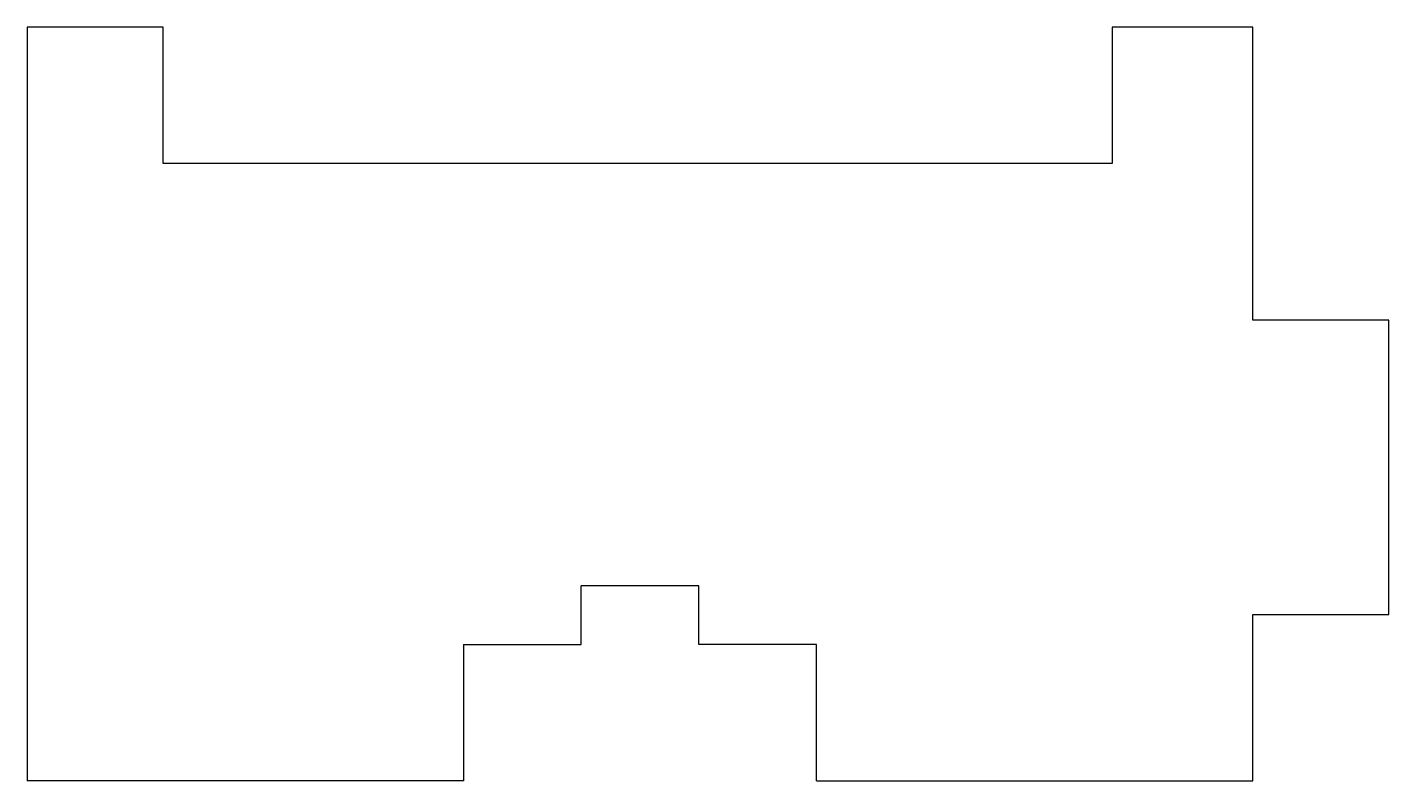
# Model space of a CAD drawing. Header units: millimetres. Extents: x -53.1 to -6.9, y -25.6 to 0.
import ezdxf

# ---------------------------------------------------------------- set-up
doc = ezdxf.new("R2010")
doc.units = ezdxf.units.MM
doc.layers.get('0').update_dxf_attribs({"linetype": 'CONTINUOUS'})

msp = doc.modelspace()

# ---------------------------------------------------------------- linework, layer by layer
for p, q in [((-48.525, 0), (-53.15, 0)), ((-53.15, 0), (-53.15, -25.599)), ((-48.525, -4.625), (-48.525, 0)), ((-11.5, 0), (-16.275, 0)), ((-16.275, 0), (-16.275, -4.625)), ((-11.5, -4.625), (-11.5, 0)), ((-16.275, -4.625), (-48.525, -4.625)), ((-11.5, -9.956), (-11.5, -4.625)), ((-6.875, -9.956), (-11.5, -9.956)), ((-6.875, -19.956), (-6.875, -9.956)), ((-30.325, -18.974), (-34.325, -18.974)), ((-34.325, -20.974), (-34.325, -18.974)), ((-30.325, -20.974), (-30.325, -18.974)), ((-11.5, -19.956), (-6.875, -19.956)), ((-11.5, -25.599), (-11.5, -19.956)), ((-38.325, -20.974), (-38.325, -25.599)), ((-38.325, -20.974), (-34.325, -20.974)), ((-26.325, -20.974), (-30.325, -20.974)), ((-26.325, -25.599), (-26.325, -20.974)), ((-38.325, -25.599), (-53.15, -25.599)), ((-26.325, -25.599), (-11.5, -25.599))]:
    msp.add_line(p, q)

doc.saveas('drawing.dxf')
